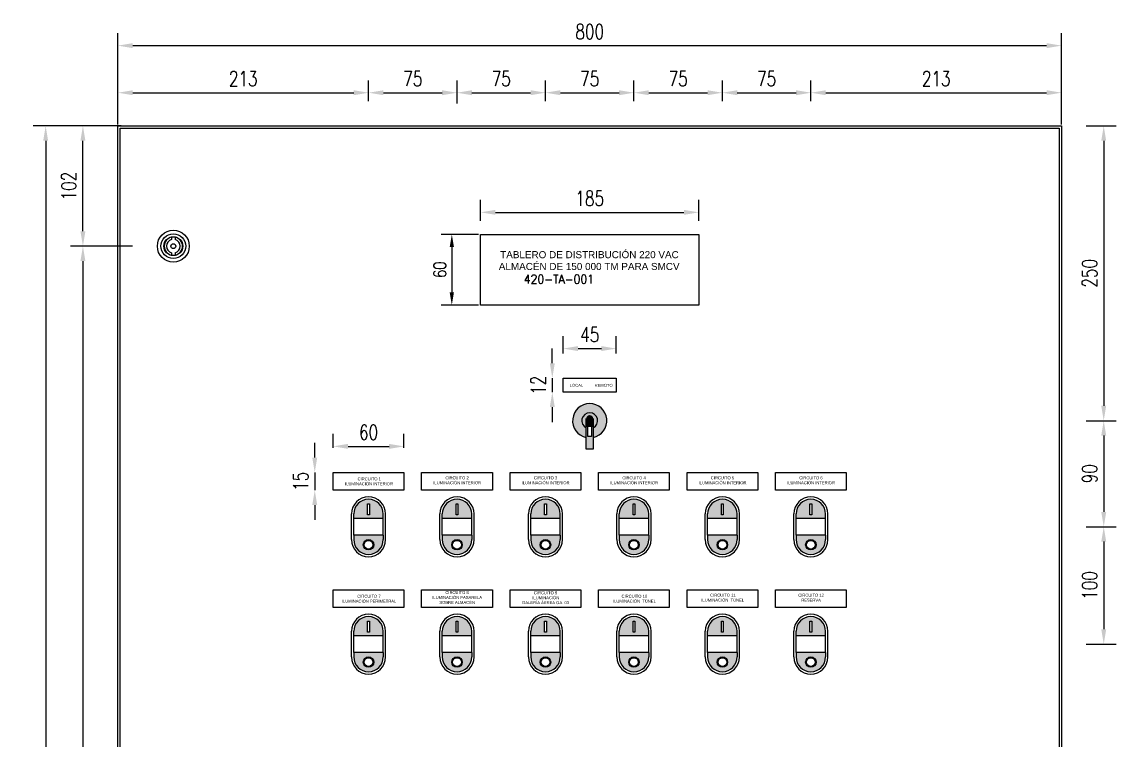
# Model space of a CAD drawing. Header units: millimetres. Extents: x 2153 to 5658, y -781 to 1156.
# Drawn here: x 2153 to 3081, y 536 to 1145 of the extents above; entities that cross this region are included whole.
import ezdxf

# ---------------------------------------------------------------- set-up
doc = ezdxf.new("R2010")
doc.units = ezdxf.units.MM
for name, color, linetype in [('40GENE-102-DIMENSION', 40, 'Continuous'), ('40GENE-107-SUB.TITLE', 4, 'Continuous'), ('47ELEC-107-SIMB-M', 3, 'Continuous'), ('47ELEC-205-EQUIP', 5, 'Continuous')]:
    doc.layers.add(name, color=color, linetype=linetype)
doc.styles.add('ROMANS', font='romans.shx', dxfattribs={"width": 0.75})
doc.styles.add('style1', font='sanss___.ttf', dxfattribs={"height": 300})
doc.dimstyles.new('SNC-LAVALIN', dxfattribs={"dimscale": 0, "dimtxt": 2.5, "dimasz": 2.5, "dimexe": 1.5, "dimexo": 1, "dimgap": 1.25, "dimtad": 1, "dimdec": 0, "dimzin": 1, "dimdsep": 46, "dimtxsty": 'ROMANS', "dimcen": 0.09, "dimclrd": 256, "dimclre": 256, "dimclrt": 7, "dimadec": 0, "dimazin": 0, "dimtfac": 1, "dimtdec": 0, "dimtix": 1, "dimtmove": 2, "dimatfit": 3, "dimfxl": 1, "dimtfill": 1, "dimtolj": 1, "dimarcsym": 0})

# ---------------------------------------------------------------- blocks, each defined once
blk = doc.blocks.new('*D25')
at = {"layer": '40GENE-102-DIMENSION', "lineweight": -2, "transparency": 16777216}
for p, q in [((2540, 965.26), (2508.5, 965.26)), ((2517.5, 954.46), (2517.5, 916.06)), ((2540, 905.26), (2508.5, 905.26))]:
    blk.add_line(p, q, dxfattribs=at)
at = {"layer": '40GENE-102-DIMENSION', "transparency": 16777216}
for points in [[(2515.7, 954.46), (2519.3, 954.46), (2517.5, 965.26)], [(2515.7, 916.06), (2519.3, 916.06), (2517.5, 905.26)]]:
    blk.add_solid(points, dxfattribs=at)
at = {"layer": '40GENE-102-DIMENSION', "color": 0, "transparency": 16777216, "insert": (2507.3, 935.26), "char_height": 10.8, "attachment_point": 5, "rotation": 90, "style": 'ROMANS', "bg_fill": 3, "box_fill_scale": 1.1, "bg_fill_color": 256, "bg_fill_true_color": 13158600, "bg_fill_transparency": 0}
blk.add_mtext('\\A1;60', dxfattribs=at)
blk = doc.blocks.new('C408 VF')
at = {"layer": '47ELEC-107-SIMB-M'}
for p, q in [((12604.6, 10530.25), (12604.6, 10528.2)), ((12607.6, 10530.25), (12607.6, 10528.2)), ((12604.6, 10517.1), (12604.6, 10515.05)), ((12607.6, 10517.1), (12607.6, 10515.05))]:
    blk.add_line(p, q, dxfattribs=at)
for radius in [13.5, 10.5, 8, 2]:
    blk.add_circle((12606.1, 10522.65), radius, dxfattribs=at)
for radius, start, end in [(7.75, 101.15994, 258.84006), (7.75, 281.15994, 78.84006), (5.75, 105.12167, 254.87833), (5.75, 285.12167, 74.87833)]:
    blk.add_arc((12606.1, 10522.65), radius, start, end, dxfattribs=at)
blk = doc.blocks.new('*D26')
at = {"layer": '40GENE-102-DIMENSION', "lineweight": -2, "transparency": 16777216}
for p, q in [((2237.25, 1057.26), (2162.67, 1057.26)), ((2173.17, 1044.66), (2173.17, -130.14)), ((2237.25, -142.74), (2162.67, -142.74))]:
    blk.add_line(p, q, dxfattribs=at)
at = {"layer": '40GENE-102-DIMENSION', "transparency": 16777216}
for points in [[(2171.07, 1044.66), (2175.27, 1044.66), (2173.17, 1057.26)], [(2171.07, -130.14), (2175.27, -130.14), (2173.17, -142.74)]]:
    blk.add_solid(points, dxfattribs=at)
at = {"layer": '40GENE-102-DIMENSION', "color": 0, "transparency": 16777216, "insert": (2161.27, 457.26), "char_height": 12.6, "attachment_point": 5, "rotation": 90, "style": 'ROMANS', "bg_fill": 3, "box_fill_scale": 1.1, "bg_fill_color": 256, "bg_fill_true_color": 13158600, "bg_fill_transparency": 0}
blk.add_mtext('\\A1;1200', dxfattribs=at)
blk = doc.blocks.new('*D27')
at = {"layer": '40GENE-102-DIMENSION', "lineweight": -2, "transparency": 16777216}
for p, q in [((2234.4, 1058.33), (2234.4, 1135.8)), ((3034.4, 1058.33), (3034.4, 1135.8)), ((2247, 1125.3), (3021.8, 1125.3))]:
    blk.add_line(p, q, dxfattribs=at)
at = {"layer": '40GENE-102-DIMENSION', "transparency": 16777216}
for points in [[(2247, 1127.4), (2247, 1123.2), (2234.4, 1125.3)], [(3021.8, 1127.4), (3021.8, 1123.2), (3034.4, 1125.3)]]:
    blk.add_solid(points, dxfattribs=at)
at = {"layer": '40GENE-102-DIMENSION', "color": 0, "transparency": 16777216, "insert": (2634.4, 1137.2), "char_height": 12.6, "attachment_point": 5, "style": 'ROMANS', "bg_fill": 3, "box_fill_scale": 1.1, "bg_fill_color": 256, "bg_fill_true_color": 13158600, "bg_fill_transparency": 0}
blk.add_mtext('\\A1;800', dxfattribs=at)
blk = doc.blocks.new('*D28')
at = {"layer": '40GENE-102-DIMENSION', "lineweight": -2, "transparency": 16777216}
for p, q in [((2246.9, 955.26), (2194.23, 955.26)), ((2204.73, 942.66), (2204.73, -28.14)), ((2246.9, -40.74), (2194.23, -40.74))]:
    blk.add_line(p, q, dxfattribs=at)
at = {"layer": '40GENE-102-DIMENSION', "transparency": 16777216}
for points in [[(2202.63, 942.66), (2206.83, 942.66), (2204.73, 955.26)], [(2202.63, -28.14), (2206.83, -28.14), (2204.73, -40.74)]]:
    blk.add_solid(points, dxfattribs=at)
at = {"layer": '40GENE-102-DIMENSION', "color": 0, "transparency": 16777216, "insert": (2192.83, 457.26), "char_height": 12.6, "attachment_point": 5, "rotation": 90, "style": 'ROMANS', "bg_fill": 3, "box_fill_scale": 1.1, "bg_fill_color": 256, "bg_fill_true_color": 13158600, "bg_fill_transparency": 0}
blk.add_mtext('\\A1;996', dxfattribs=at)
blk = doc.blocks.new('*D59')
at = {"layer": '40GENE-102-DIMENSION', "lineweight": -2, "transparency": 16777216}
for p, q in [((2213.4, 1057.26), (2194.23, 1057.26)), ((2204.73, 967.86), (2204.73, 1044.66)), ((2225.9, 955.26), (2194.23, 955.26))]:
    blk.add_line(p, q, dxfattribs=at)
at = {"layer": '40GENE-102-DIMENSION', "transparency": 16777216}
for points in [[(2202.63, 1044.66), (2206.83, 1044.66), (2204.73, 1057.26)], [(2202.63, 967.86), (2206.83, 967.86), (2204.73, 955.26)]]:
    blk.add_solid(points, dxfattribs=at)
at = {"layer": '40GENE-102-DIMENSION', "color": 0, "transparency": 16777216, "insert": (2192.83, 1006.26), "char_height": 12.6, "attachment_point": 5, "rotation": 90, "style": 'ROMANS', "bg_fill": 3, "box_fill_scale": 1.1, "bg_fill_color": 256, "bg_fill_true_color": 13158600, "bg_fill_transparency": 0}
blk.add_mtext('\\A1;102', dxfattribs=at)
blk = doc.blocks.new('boton')
h = blk.add_hatch(color=3)
h.dxf.hatch_style = 1
h.paths.add_polyline_path([(8110, 2512.33), (8110, 2508.54), (8135, 2508.54), (8135, 2512.33, 1)])
h.paths.add_polyline_path([(8123.26, 2511.65), (8121.73, 2511.65), (8121.73, 2520.88), (8123.26, 2520.88)], flags=16)
h = blk.add_hatch(color=1)
h.dxf.hatch_style = 1
h.paths.add_polyline_path([(8110, 2494.37), (8110, 2490.58, 1), (8135, 2490.58), (8135, 2494.37)])
h.paths.add_polyline_path([(8126.93, 2486.23, -1), (8118.07, 2486.23, -1)], flags=16)
h.paths.add_polyline_path([(8126.22, 2486.23, -1), (8118.78, 2486.23, -1)], flags=0)
at = {"layer": '47ELEC-107-SIMB-M', "color": 7}
for p, q in [((8108, 2490.58), (8108, 2512.33)), ((8110, 2508.54), (8110, 2512.33)), ((8110, 2494.37), (8110, 2508.54)), ((8135, 2508.54), (8110, 2508.54)), ((8135, 2508.54), (8135, 2512.33)), ((8135, 2494.37), (8135, 2508.54)), ((8137, 2490.58), (8137, 2512.33)), ((8135, 2494.37), (8110, 2494.37)), ((8110, 2494.37), (8110, 2490.58)), ((8135, 2494.37), (8135, 2490.58))]:
    blk.add_line(p, q, dxfattribs=at)
blk.add_lwpolyline([(8121.73, 2520.88), (8123.26, 2520.88), (8123.26, 2511.65), (8121.73, 2511.65)], close=True, dxfattribs=at)
for radius in [4.43, 3.72]:
    blk.add_circle((8122.5, 2486.23), radius, dxfattribs=at)
for centre, radius, start, end in [((8122.5, 2512.33), 14.5, 0, 180), ((8122.5, 2512.33), 12.5, 0, 180), ((8122.5, 2490.58), 14.5, 180, 0), ((8122.5, 2490.58), 12.5, 180, 0)]:
    blk.add_arc(centre, radius, start, end, dxfattribs=at)
blk = doc.blocks.new('*D93')
at = {"layer": '40GENE-102-DIMENSION', "lineweight": -2, "transparency": 16777216}
for p, q in [((2416.9, 784.33), (2416.9, 795.97)), ((2476.9, 784.33), (2476.9, 795.97)), ((2429.5, 785.47), (2464.3, 785.47))]:
    blk.add_line(p, q, dxfattribs=at)
at = {"layer": '40GENE-102-DIMENSION', "transparency": 16777216}
for points in [[(2429.5, 787.57), (2429.5, 783.37), (2416.9, 785.47)], [(2464.3, 787.57), (2464.3, 783.37), (2476.9, 785.47)]]:
    blk.add_solid(points, dxfattribs=at)
at = {"layer": '40GENE-102-DIMENSION', "color": 0, "transparency": 16777216, "insert": (2446.9, 797.37), "char_height": 12.6, "attachment_point": 5, "style": 'ROMANS', "bg_fill": 3, "box_fill_scale": 1.1, "bg_fill_color": 256, "bg_fill_true_color": 13158600, "bg_fill_transparency": 0}
blk.add_mtext('\\A1;60', dxfattribs=at)
blk = doc.blocks.new('*D94')
at = {"layer": '40GENE-102-DIMENSION', "lineweight": -2, "transparency": 16777216}
for p, q in [((2401.29, 775.93), (2401.29, 788.53)), ((2390.19, 763.33), (2390.79, 763.33)), ((2401.29, 763.33), (2401.29, 748.33)), ((2395.9, 748.33), (2390.79, 748.33)), ((2401.29, 735.73), (2401.29, 723.13))]:
    blk.add_line(p, q, dxfattribs=at)
at = {"layer": '40GENE-102-DIMENSION', "transparency": 16777216}
for points in [[(2399.19, 775.93), (2403.39, 775.93), (2401.29, 763.33)], [(2399.19, 735.73), (2403.39, 735.73), (2401.29, 748.33)]]:
    blk.add_solid(points, dxfattribs=at)
at = {"layer": '40GENE-102-DIMENSION', "color": 0, "transparency": 16777216, "insert": (2389.39, 755.83), "char_height": 12.6, "attachment_point": 5, "rotation": 90, "style": 'ROMANS', "bg_fill": 3, "box_fill_scale": 1.1, "bg_fill_color": 256, "bg_fill_true_color": 13158600, "bg_fill_transparency": 0}
blk.add_mtext('\\A1;15', dxfattribs=at)
blk = doc.blocks.new('*D95')
at = {"layer": '40GENE-102-DIMENSION', "lineweight": -2, "transparency": 16777216}
for p, q in [((2611.9, 864.33), (2611.9, 878.89)), ((2656.9, 864.33), (2656.9, 878.89)), ((2624.5, 868.39), (2644.3, 868.39))]:
    blk.add_line(p, q, dxfattribs=at)
at = {"layer": '40GENE-102-DIMENSION', "transparency": 16777216}
for points in [[(2624.5, 870.49), (2624.5, 866.29), (2611.9, 868.39)], [(2644.3, 870.49), (2644.3, 866.29), (2656.9, 868.39)]]:
    blk.add_solid(points, dxfattribs=at)
at = {"layer": '40GENE-102-DIMENSION', "color": 0, "transparency": 16777216, "insert": (2634.4, 880.29), "char_height": 12.6, "attachment_point": 5, "style": 'ROMANS', "bg_fill": 3, "box_fill_scale": 1.1, "bg_fill_color": 256, "bg_fill_true_color": 13158600, "bg_fill_transparency": 0}
blk.add_mtext('\\A1;45', dxfattribs=at)
blk = doc.blocks.new('*D96')
at = {"layer": '40GENE-102-DIMENSION', "lineweight": -2, "transparency": 16777216}
for p, q in [((2602.69, 855.93), (2602.69, 868.53)), ((2590.9, 843.33), (2592.19, 843.33)), ((2602.69, 843.33), (2602.69, 831.33)), ((2590.9, 831.33), (2592.19, 831.33)), ((2602.69, 818.73), (2602.69, 806.13))]:
    blk.add_line(p, q, dxfattribs=at)
at = {"layer": '40GENE-102-DIMENSION', "transparency": 16777216}
for points in [[(2600.59, 855.93), (2604.79, 855.93), (2602.69, 843.33)], [(2600.59, 818.73), (2604.79, 818.73), (2602.69, 831.33)]]:
    blk.add_solid(points, dxfattribs=at)
at = {"layer": '40GENE-102-DIMENSION', "color": 0, "transparency": 16777216, "insert": (2590.79, 837.33), "char_height": 12.6, "attachment_point": 5, "rotation": 90, "style": 'ROMANS', "bg_fill": 3, "box_fill_scale": 1.1, "bg_fill_color": 256, "bg_fill_true_color": 13158600, "bg_fill_transparency": 0}
blk.add_mtext('\\A1;12', dxfattribs=at)
blk = doc.blocks.new('*D97')
at = {"layer": '40GENE-102-DIMENSION', "lineweight": -2, "transparency": 16777216}
for p, q in [((2234.4, 1079.33), (2234.4, 1095.89)), ((2446.9, 1078.26), (2446.9, 1095.89)), ((2247, 1085.39), (2434.3, 1085.39))]:
    blk.add_line(p, q, dxfattribs=at)
at = {"layer": '40GENE-102-DIMENSION', "transparency": 16777216}
for points in [[(2247, 1087.49), (2247, 1083.29), (2234.4, 1085.39)], [(2434.3, 1087.49), (2434.3, 1083.29), (2446.9, 1085.39)]]:
    blk.add_solid(points, dxfattribs=at)
at = {"layer": '40GENE-102-DIMENSION', "color": 0, "transparency": 16777216, "insert": (2340.65, 1097.29), "char_height": 12.6, "attachment_point": 5, "style": 'ROMANS', "bg_fill": 3, "box_fill_scale": 1.1, "bg_fill_color": 256, "bg_fill_true_color": 13158600, "bg_fill_transparency": 0}
blk.add_mtext('\\A1;213', dxfattribs=at)
blk = doc.blocks.new('*D98')
at = {"layer": '40GENE-102-DIMENSION', "lineweight": -2, "transparency": 16777216}
for p, q in [((2541.9, 976.81), (2541.9, 994.44)), ((2726.9, 976.81), (2726.9, 994.44)), ((2554.5, 983.94), (2714.3, 983.94))]:
    blk.add_line(p, q, dxfattribs=at)
at = {"layer": '40GENE-102-DIMENSION', "transparency": 16777216}
for points in [[(2554.5, 986.04), (2554.5, 981.84), (2541.9, 983.94)], [(2714.3, 986.04), (2714.3, 981.84), (2726.9, 983.94)]]:
    blk.add_solid(points, dxfattribs=at)
at = {"layer": '40GENE-102-DIMENSION', "color": 0, "transparency": 16777216, "insert": (2634.4, 995.84), "char_height": 12.6, "attachment_point": 5, "style": 'ROMANS', "bg_fill": 3, "box_fill_scale": 1.1, "bg_fill_color": 256, "bg_fill_true_color": 13158600, "bg_fill_transparency": 0}
blk.add_mtext('\\A1;185', dxfattribs=at)
blk = doc.blocks.new('*D113')
at = {"layer": '40GENE-102-DIMENSION', "lineweight": -2, "transparency": 16777216}
for p, q in [((3055.4, 1057.26), (3080.68, 1057.26)), ((3070.18, 1044.66), (3070.18, 819.86)), ((3055.4, 807.26), (3080.68, 807.26))]:
    blk.add_line(p, q, dxfattribs=at)
at = {"layer": '40GENE-102-DIMENSION', "transparency": 16777216}
for points in [[(3068.08, 1044.66), (3072.28, 1044.66), (3070.18, 1057.26)], [(3068.08, 819.86), (3072.28, 819.86), (3070.18, 807.26)]]:
    blk.add_solid(points, dxfattribs=at)
at = {"layer": '40GENE-102-DIMENSION', "color": 0, "transparency": 16777216, "insert": (3058.28, 932.26), "char_height": 12.6, "attachment_point": 5, "rotation": 90, "style": 'ROMANS', "bg_fill": 3, "box_fill_scale": 1.1, "bg_fill_color": 256, "bg_fill_true_color": 13158600, "bg_fill_transparency": 0}
blk.add_mtext('\\A1;250', dxfattribs=at)
blk = doc.blocks.new('*D114')
at = {"layer": '40GENE-102-DIMENSION', "lineweight": -2, "transparency": 16777216}
for p, q in [((3055.4, 807.26), (3080.68, 807.26)), ((3070.18, 794.66), (3070.18, 729.86)), ((3055.4, 717.26), (3080.68, 717.26))]:
    blk.add_line(p, q, dxfattribs=at)
at = {"layer": '40GENE-102-DIMENSION', "transparency": 16777216}
for points in [[(3068.08, 794.66), (3072.28, 794.66), (3070.18, 807.26)], [(3068.08, 729.86), (3072.28, 729.86), (3070.18, 717.26)]]:
    blk.add_solid(points, dxfattribs=at)
at = {"layer": '40GENE-102-DIMENSION', "color": 0, "transparency": 16777216, "insert": (3058.28, 762.26), "char_height": 12.6, "attachment_point": 5, "rotation": 90, "style": 'ROMANS', "bg_fill": 3, "box_fill_scale": 1.1, "bg_fill_color": 256, "bg_fill_true_color": 13158600, "bg_fill_transparency": 0}
blk.add_mtext('\\A1;90', dxfattribs=at)
blk = doc.blocks.new('*D115')
at = {"layer": '40GENE-102-DIMENSION', "lineweight": -2, "transparency": 16777216}
for p, q in [((3055.4, 717.26), (3080.68, 717.26)), ((3070.18, 704.66), (3070.18, 630.36)), ((3055.4, 617.76), (3080.68, 617.76))]:
    blk.add_line(p, q, dxfattribs=at)
at = {"layer": '40GENE-102-DIMENSION', "transparency": 16777216}
for points in [[(3068.08, 704.66), (3072.28, 704.66), (3070.18, 717.26)], [(3068.08, 630.36), (3072.28, 630.36), (3070.18, 617.76)]]:
    blk.add_solid(points, dxfattribs=at)
at = {"layer": '40GENE-102-DIMENSION', "color": 0, "transparency": 16777216, "insert": (3058.28, 667.51), "char_height": 12.6, "attachment_point": 5, "rotation": 90, "style": 'ROMANS', "bg_fill": 3, "box_fill_scale": 1.1, "bg_fill_color": 256, "bg_fill_true_color": 13158600, "bg_fill_transparency": 0}
blk.add_mtext('\\A1;100', dxfattribs=at)
blk = doc.blocks.new('*D116')
at = {"layer": '40GENE-102-DIMENSION', "lineweight": -2, "transparency": 16777216}
for p, q in [((2446.9, 1078.26), (2446.9, 1095.89)), ((2521.9, 1076.26), (2521.9, 1095.89)), ((2459.5, 1085.39), (2509.3, 1085.39))]:
    blk.add_line(p, q, dxfattribs=at)
at = {"layer": '40GENE-102-DIMENSION', "transparency": 16777216}
for points in [[(2459.5, 1087.49), (2459.5, 1083.29), (2446.9, 1085.39)], [(2509.3, 1087.49), (2509.3, 1083.29), (2521.9, 1085.39)]]:
    blk.add_solid(points, dxfattribs=at)
at = {"layer": '40GENE-102-DIMENSION', "color": 0, "transparency": 16777216, "insert": (2484.4, 1097.29), "char_height": 12.6, "attachment_point": 5, "style": 'ROMANS', "bg_fill": 3, "box_fill_scale": 1.1, "bg_fill_color": 256, "bg_fill_true_color": 13158600, "bg_fill_transparency": 0}
blk.add_mtext('\\A1;75', dxfattribs=at)
blk = doc.blocks.new('*D117')
at = {"layer": '40GENE-102-DIMENSION', "lineweight": -2, "transparency": 16777216}
for p, q in [((2521.9, 1076.26), (2521.9, 1095.89)), ((2596.9, 1078.26), (2596.9, 1095.89)), ((2534.5, 1085.39), (2584.3, 1085.39))]:
    blk.add_line(p, q, dxfattribs=at)
at = {"layer": '40GENE-102-DIMENSION', "transparency": 16777216}
for points in [[(2534.5, 1087.49), (2534.5, 1083.29), (2521.9, 1085.39)], [(2584.3, 1087.49), (2584.3, 1083.29), (2596.9, 1085.39)]]:
    blk.add_solid(points, dxfattribs=at)
at = {"layer": '40GENE-102-DIMENSION', "color": 0, "transparency": 16777216, "insert": (2559.4, 1097.29), "char_height": 12.6, "attachment_point": 5, "style": 'ROMANS', "bg_fill": 3, "box_fill_scale": 1.1, "bg_fill_color": 256, "bg_fill_true_color": 13158600, "bg_fill_transparency": 0}
blk.add_mtext('\\A1;75', dxfattribs=at)
blk = doc.blocks.new('*D118')
at = {"layer": '40GENE-102-DIMENSION', "lineweight": -2, "transparency": 16777216}
for p, q in [((2596.9, 1078.26), (2596.9, 1095.89)), ((2671.9, 1078.26), (2671.9, 1095.89)), ((2609.5, 1085.39), (2659.3, 1085.39))]:
    blk.add_line(p, q, dxfattribs=at)
at = {"layer": '40GENE-102-DIMENSION', "transparency": 16777216}
for points in [[(2609.5, 1087.49), (2609.5, 1083.29), (2596.9, 1085.39)], [(2659.3, 1087.49), (2659.3, 1083.29), (2671.9, 1085.39)]]:
    blk.add_solid(points, dxfattribs=at)
at = {"layer": '40GENE-102-DIMENSION', "color": 0, "transparency": 16777216, "insert": (2634.4, 1097.29), "char_height": 12.6, "attachment_point": 5, "style": 'ROMANS', "bg_fill": 3, "box_fill_scale": 1.1, "bg_fill_color": 256, "bg_fill_true_color": 13158600, "bg_fill_transparency": 0}
blk.add_mtext('\\A1;75', dxfattribs=at)
blk = doc.blocks.new('*D119')
at = {"layer": '40GENE-102-DIMENSION', "lineweight": -2, "transparency": 16777216}
for p, q in [((2671.9, 1078.26), (2671.9, 1095.89)), ((2746.9, 1078.26), (2746.9, 1095.89)), ((2684.5, 1085.39), (2734.3, 1085.39))]:
    blk.add_line(p, q, dxfattribs=at)
at = {"layer": '40GENE-102-DIMENSION', "transparency": 16777216}
for points in [[(2684.5, 1087.49), (2684.5, 1083.29), (2671.9, 1085.39)], [(2734.3, 1087.49), (2734.3, 1083.29), (2746.9, 1085.39)]]:
    blk.add_solid(points, dxfattribs=at)
at = {"layer": '40GENE-102-DIMENSION', "color": 0, "transparency": 16777216, "insert": (2709.4, 1097.29), "char_height": 12.6, "attachment_point": 5, "style": 'ROMANS', "bg_fill": 3, "box_fill_scale": 1.1, "bg_fill_color": 256, "bg_fill_true_color": 13158600, "bg_fill_transparency": 0}
blk.add_mtext('\\A1;75', dxfattribs=at)
blk = doc.blocks.new('*D120')
at = {"layer": '40GENE-102-DIMENSION', "lineweight": -2, "transparency": 16777216}
for p, q in [((2746.9, 1078.26), (2746.9, 1095.89)), ((2821.9, 1078.26), (2821.9, 1095.89)), ((2759.5, 1085.39), (2809.3, 1085.39))]:
    blk.add_line(p, q, dxfattribs=at)
at = {"layer": '40GENE-102-DIMENSION', "transparency": 16777216}
for points in [[(2759.5, 1087.49), (2759.5, 1083.29), (2746.9, 1085.39)], [(2809.3, 1087.49), (2809.3, 1083.29), (2821.9, 1085.39)]]:
    blk.add_solid(points, dxfattribs=at)
at = {"layer": '40GENE-102-DIMENSION', "color": 0, "transparency": 16777216, "insert": (2784.4, 1097.29), "char_height": 12.6, "attachment_point": 5, "style": 'ROMANS', "bg_fill": 3, "box_fill_scale": 1.1, "bg_fill_color": 256, "bg_fill_true_color": 13158600, "bg_fill_transparency": 0}
blk.add_mtext('\\A1;75', dxfattribs=at)
blk = doc.blocks.new('*D121')
at = {"layer": '40GENE-102-DIMENSION', "lineweight": -2, "transparency": 16777216}
for p, q in [((2821.9, 1078.26), (2821.9, 1095.89)), ((3034.4, 1079.33), (3034.4, 1095.89)), ((2834.5, 1085.39), (3021.8, 1085.39))]:
    blk.add_line(p, q, dxfattribs=at)
at = {"layer": '40GENE-102-DIMENSION', "transparency": 16777216}
for points in [[(2834.5, 1087.49), (2834.5, 1083.29), (2821.9, 1085.39)], [(3021.8, 1087.49), (3021.8, 1083.29), (3034.4, 1085.39)]]:
    blk.add_solid(points, dxfattribs=at)
at = {"layer": '40GENE-102-DIMENSION', "color": 0, "transparency": 16777216, "insert": (2928.15, 1097.29), "char_height": 12.6, "attachment_point": 5, "style": 'ROMANS', "bg_fill": 3, "box_fill_scale": 1.1, "bg_fill_color": 256, "bg_fill_true_color": 13158600, "bg_fill_transparency": 0}
blk.add_mtext('\\A1;213', dxfattribs=at)

msp = doc.modelspace()

# ---------------------------------------------------------------- hatches: boundary and pattern name
at = {"layer": '47ELEC-107-SIMB-M'}
h = msp.add_hatch(color=256, dxfattribs=at)
h.set_gradient(color1=(43, 43, 43), color2=(189, 189, 189), one_color=1, tint=0.74, name='SPHERICAL')
h.paths.add_polyline_path([(2637.4, 801.23), (2637.4, 793.07, 9.562087), (2631.4, 793.07), (2631.4, 801.23, -4.250227)])
h = msp.add_hatch(color=256, dxfattribs=at)
h.set_gradient(color1=(43, 43, 43), one_color=1, tint=1, name='SPHERICAL')
h.paths.add_polyline_path([(2637.4, 808.99), (2637.4, 801.23, 4.250227), (2631.4, 801.23), (2631.4, 808.99, -1)])
h = msp.add_hatch(color=256, dxfattribs=at)
h.set_gradient(color1=(43, 43, 43), color2=(64, 64, 64), one_color=1, tint=0.25, name='INVSPHERICAL')
h.paths.add_polyline_path([(2637.4, 808.99, 1), (2631.4, 808.99), (2631.4, 802.52), (2637.4, 802.52)])
h = msp.add_hatch(color=256, dxfattribs=at)
h.set_gradient(color1=(43, 43, 43), color2=(89, 89, 89), one_color=1, tint=0.35, name='HEMISPHERICAL')
h.paths.add_polyline_path([(2637.4, 802.52), (2636.04, 802.52), (2636.04, 793.86), (2632.75, 793.86), (2632.75, 802.52), (2631.4, 802.52), (2631.4, 783.07), (2637.4, 783.07)])

# ---------------------------------------------------------------- linework, layer by layer
at = {"layer": '47ELEC-107-SIMB-M', "color": 0, "lineweight": -3}
for p, q in [((2631.4, 783.07), (2631.4, 808.99)), ((2637.4, 808.99), (2637.4, 783.07)), ((2631.4, 802.52), (2637.4, 802.52)), ((2637.4, 783.07), (2631.4, 783.07))]:
    msp.add_line(p, q, dxfattribs=at)
at = {"layer": '47ELEC-107-SIMB-M'}
msp.add_lwpolyline([(2632.75, 802.52), (2636.04, 802.52), (2636.04, 793.86), (2632.75, 793.86)], close=True, dxfattribs=at)
at = {"layer": '47ELEC-107-SIMB-M', "color": 0}
msp.add_lwpolyline([(2632.75, 802.52), (2636.04, 802.52), (2636.04, 793.86), (2632.75, 793.86)], close=True, dxfattribs=at)
at = {"layer": '47ELEC-107-SIMB-M', "color": 0, "lineweight": -3}
msp.add_arc((2634.4, 807.26), 14.5, 281.94054, 258.05946, dxfattribs=at)
at = {"layer": '47ELEC-107-SIMB-M', "color": 0}
msp.add_arc((2634.4, 807.26), 6.73, 296.47968, 243.52032, dxfattribs=at)
at = {"layer": '47ELEC-205-EQUIP'}
for points in [[(2541.9, 965.26), (2726.9, 965.26), (2726.9, 905.26), (2541.9, 905.26)], [(2611.9, 843.33), (2656.9, 843.33), (2656.9, 831.33), (2611.9, 831.33)], [(2416.9, 763.33), (2476.9, 763.33), (2476.9, 748.33), (2416.9, 748.33)], [(2491.9, 763.33), (2551.9, 763.33), (2551.9, 748.33), (2491.9, 748.33)], [(2566.9, 763.33), (2626.9, 763.33), (2626.9, 748.33), (2566.9, 748.33)], [(2641.9, 763.33), (2701.9, 763.33), (2701.9, 748.33), (2641.9, 748.33)], [(2716.9, 763.33), (2776.9, 763.33), (2776.9, 748.33), (2716.9, 748.33)], [(2791.9, 763.33), (2851.9, 763.33), (2851.9, 748.33), (2791.9, 748.33)], [(2416.9, 663.83), (2476.9, 663.83), (2476.9, 648.83), (2416.9, 648.83)], [(2491.9, 663.83), (2551.9, 663.83), (2551.9, 648.83), (2491.9, 648.83)], [(2566.9, 663.83), (2626.9, 663.83), (2626.9, 648.83), (2566.9, 648.83)], [(2641.9, 663.83), (2701.9, 663.83), (2701.9, 648.83), (2641.9, 648.83)], [(2716.9, 663.83), (2776.9, 663.83), (2776.9, 648.83), (2716.9, 648.83)], [(2791.9, 663.83), (2851.9, 663.83), (2851.9, 648.83), (2791.9, 648.83)]]:
    msp.add_lwpolyline(points, close=True, dxfattribs=at)

# ---------------------------------------------------------------- block references
for p in [(-5675.6, -1784.2), (-5600.6, -1784.2), (-5525.6, -1784.2), (-5450.6, -1784.2), (-5375.6, -1784.2), (-5300.6, -1784.2), (-5675.6, -1883.7), (-5600.6, -1883.7), (-5525.6, -1883.7), (-5450.6, -1883.7), (-5375.6, -1883.7), (-5300.6, -1883.7)]:
    msp.add_blockref('boton', p)
at = {"layer": '47ELEC-107-SIMB-M'}
msp.add_blockref('C408 VF', (-10324.7, -9567.39), dxfattribs=at)

# ---------------------------------------------------------------- texts
at = {"layer": '40GENE-107-SUB.TITLE', "attachment_point": 1, "style": 'style1'}
for s, insert, char_height, width in [('\\pi17.074;{\\fArial|b0|i0|c0|p34;\\H0.8x;TABLERO DE DISTRIBUCIÓN 220 VAC\\P\\pi15.906;ALMACÉN DE 150 000 TM PARA SMCV \\P\\pi0;\\Fromans|c0;\\H1.25x;\\W0.9;        420-TA-001}', (2541.44, 951.05), 7.5, 185), ('LOCAL          REMOTO', (2617.41, 838.5), 2.5, 38.5046), ('\\pi83.012;{\\fArial|b0|i0|c0|p34;CIRCUITO 1\\P\\pi72.408;ILUMINACIÓN INTERIOR}', (2354.59, 759.12), 2.5, 185), ('\\pi82.783;{\\fArial|b0|i0|c0|p34;CIRCUITO 2\\P\\pi72.408;ILUMINACIÓN INTERIOR}', (2429.3, 760.03), 2.5, 185), ('\\pi82.77;{\\fArial|b0|i0|c0|p34;CIRCUITO 3\\P\\pi72.408;ILUMINACIÓN INTERIOR}', (2504.3, 760.03), 2.5, 185), ('\\pi82.775;{\\fArial|b0|i0|c0|p34;CIRCUITO 4\\P\\pi72.408;ILUMINACIÓN INTERIOR}', (2579.3, 760.03), 2.5, 185), ('\\pi82.761;{\\fArial|b0|i0|c0|p34;CIRCUITO 5\\P\\pi72.408;ILUMINACIÓN INTERIOR}', (2654.3, 760.03), 2.5, 185), ('\\pi82.771;{\\fArial|b0|i0|c0|p34;CIRCUITO 6\\P\\pi72.408;ILUMINACIÓN INTERIOR}', (2729.3, 760.03), 2.5, 185), ('\\pi82.77;{\\fArial|b0|i0|c0|p34;CIRCUITO 7\\P\\pi69.633;ILUMINACIÓN PERIMETRAL}', (2354.59, 659.62), 2.5, 185), ('\\pi82.768;{\\fArial|b0|i0|c0|p34;CIRCUITO 8\\P\\pi71.506;ILUMINACIÓN PASARELA \\P\\pi77.681;SOBRE ALMACÉN}', (2429.3, 662.71), 2.5, 185), ('\\pi82.768;{\\fArial|b0|i0|c0|p34;CIRCUITO 9\\P\\pi81.357;ILUMINACIÓN \\P\\pi72.776;GALERÍA ÁEREA GA. 03}', (2504.3, 662.52), 2.5, 185), ('\\pi81.803;{\\fArial|b0|i0|c0|p34;CIRCUITO 10\\P\\pi74.581;ILUMINACIÓN  TÚNEL}', (2579.58, 659.65), 2.5, 185), ('\\pi82.04;{\\fArial|b0|i0|c0|p34;CIRCUITO 11\\P\\pi74.581;ILUMINACIÓN  TÚNEL}', (2654.41, 660.53), 2.5, 185), ('\\pi81.812;{\\fArial|b0|i0|c0|p34;CIRCUITO 12\\P\\pi84.289;RESERVA}', (2729.41, 660.53), 2.5, 185)]:
    msp.add_mtext(s, dxfattribs=dict(at, insert=insert, char_height=char_height, width=width))

# ---------------------------------------------------------------- next in the draw order: dimensions: what is measured, and where the dimension line sits
at = {"layer": '40GENE-102-DIMENSION', "color": 0}
dim = msp.add_linear_dim(base=(2517.5, 905.26), p1=(2558, 965.26), p2=(2558, 905.26), angle=90, dimstyle='SNC-LAVALIN', override={"dimscale": 5.999988, "dimtxt": 1.8, "dimasz": 1.8, "dimexo": 3, "dimgap": 0.8, "dimclrt": 0}, dxfattribs=at)
dim.commit()
dim.dimension.update_dxf_attribs({"geometry": '*D25', "text_midpoint": (2507.3, 935.26)})

# ---------------------------------------------------------------- next in the draw order: linework, layer by layer
at = {"layer": '47ELEC-205-EQUIP'}
for points in [[(2234.4, 1057.26), (3034.4, 1057.26), (3034.4, -142.74), (2234.4, -142.74)], [(2236.4, 1055.26), (3032.4, 1055.26), (3032.4, -140.74), (2236.4, -140.74)]]:
    msp.add_lwpolyline(points, close=True, dxfattribs=at)

# ---------------------------------------------------------------- next in the draw order: dimensions: what is measured, and where the dimension line sits
at = {"layer": '40GENE-102-DIMENSION', "color": 0}
dim = msp.add_linear_dim(base=(2173.17, -142.74), p1=(2258.25, 1057.26), p2=(2258.25, -142.74), angle=90, dimstyle='SNC-LAVALIN', override={"dimscale": 7.000007, "dimtxt": 1.8, "dimasz": 1.8, "dimexo": 3, "dimgap": 0.8, "dimclrt": 0}, dxfattribs=at)
dim.commit()
dim.dimension.update_dxf_attribs({"geometry": '*D26', "text_midpoint": (2161.27, 457.26)})
for base, p1, p2, picture, middle in [((2726.9, 983.94), (2541.9, 955.81), (2726.9, 955.81), '*D98', (2634.4, 995.84)), ((2656.9, 868.39), (2611.9, 843.33), (2656.9, 843.33), '*D95', (2634.4, 880.29)), ((2476.9, 785.47), (2416.9, 763.33), (2476.9, 763.33), '*D93', (2446.9, 797.37))]:
    dim = msp.add_linear_dim(base=base, p1=p1, p2=p2, dimstyle='SNC-LAVALIN', override={"dimscale": 7.000007, "dimtxt": 1.8, "dimasz": 1.8, "dimexo": 3, "dimgap": 0.8, "dimclrt": 0}, dxfattribs=at)
    dim.commit()
    dim.dimension.update_dxf_attribs({"geometry": picture, "text_midpoint": middle})

# ---------------------------------------------------------------- next in the draw order: dimensions: what is measured, and where the dimension line sits
dim = msp.add_linear_dim(base=(3034.4, 1125.3), p1=(2234.4, 1037.33), p2=(3034.4, 1037.33), dimstyle='SNC-LAVALIN', override={"dimscale": 7.000007, "dimtxt": 1.8, "dimasz": 1.8, "dimexo": 3, "dimgap": 0.8, "dimclrt": 0}, dxfattribs=at)
dim.commit()
dim.dimension.update_dxf_attribs({"geometry": '*D27', "text_midpoint": (2634.4, 1137.2)})
for base, p1, p2, picture, middle in [((2204.73, -40.74), (2267.9, 955.26), (2267.9, -40.74), '*D28', (2192.83, 457.26)), ((2602.69, 831.33), (2611.9, 843.33), (2611.9, 831.33), '*D96', (2590.79, 837.33)), ((2401.29, 748.33), (2411.19, 763.33), (2416.9, 748.33), '*D94', (2389.39, 755.83))]:
    dim = msp.add_linear_dim(base=base, p1=p1, p2=p2, angle=90, dimstyle='SNC-LAVALIN', override={"dimscale": 7.000007, "dimtxt": 1.8, "dimasz": 1.8, "dimexo": 3, "dimgap": 0.8, "dimclrt": 0}, dxfattribs=at)
    dim.commit()
    dim.dimension.update_dxf_attribs({"geometry": picture, "text_midpoint": middle})

# ---------------------------------------------------------------- next in the draw order: dimensions: what is measured, and where the dimension line sits
for base, p1, p2, picture, middle in [((2204.73, 1057.26), (2246.9, 955.26), (2234.4, 1057.26), '*D59', (2192.83, 1006.26)), ((3070.18, 807.26), (3034.4, 1057.26), (3034.4, 807.26), '*D113', (3058.28, 932.26))]:
    dim = msp.add_linear_dim(base=base, p1=p1, p2=p2, angle=90, dimstyle='SNC-LAVALIN', override={"dimscale": 7.000007, "dimtxt": 1.8, "dimasz": 1.8, "dimexo": 3, "dimgap": 0.8, "dimclrt": 0}, dxfattribs=at)
    dim.commit()
    dim.dimension.update_dxf_attribs({"geometry": picture, "text_midpoint": middle})

# ---------------------------------------------------------------- next in the draw order: dimensions: what is measured, and where the dimension line sits
dim = msp.add_linear_dim(base=(2446.89518529, 1085.38949749), p1=(2234.39518529, 1058.32824907), p2=(2446.89518529, 1057.25601296), dimstyle='SNC-LAVALIN', override={"dimscale": 7.000007, "dimtxt": 1.8, "dimasz": 1.8, "dimexo": 3, "dimgap": 0.8, "dimclrt": 0}, dxfattribs=at)
dim.commit()
dim.dimension.update_dxf_attribs({"geometry": '*D97', "text_midpoint": (2340.64518529, 1097.28950939)})
dim = msp.add_linear_dim(base=(3070.18, 717.26), p1=(3034.4, 807.26), p2=(3034.4, 717.26), angle=90, dimstyle='SNC-LAVALIN', override={"dimscale": 7.000007, "dimtxt": 1.8, "dimasz": 1.8, "dimexo": 3, "dimgap": 0.8, "dimclrt": 0}, dxfattribs=at)
dim.commit()
dim.dimension.update_dxf_attribs({"geometry": '*D114', "text_midpoint": (3058.28, 762.26)})

# ---------------------------------------------------------------- next in the draw order: dimensions: what is measured, and where the dimension line sits
dim = msp.add_linear_dim(base=(2521.9, 1085.39), p1=(2446.9, 1057.26), p2=(2521.9, 1055.26), dimstyle='SNC-LAVALIN', override={"dimscale": 7.000007, "dimtxt": 1.8, "dimasz": 1.8, "dimexo": 3, "dimgap": 0.8, "dimclrt": 0}, dxfattribs=at)
dim.commit()
dim.dimension.update_dxf_attribs({"geometry": '*D116', "text_midpoint": (2484.4, 1097.29)})
dim = msp.add_linear_dim(base=(3070.180122, 617.756006), p1=(3034.395185, 717.256011), p2=(3034.395185, 617.756006), angle=90, dimstyle='SNC-LAVALIN', override={"dimscale": 7.000007, "dimtxt": 1.8, "dimasz": 1.8, "dimexo": 3, "dimgap": 0.8, "dimclrt": 0}, dxfattribs=at)
dim.commit()
dim.dimension.update_dxf_attribs({"geometry": '*D115', "text_midpoint": (3058.28011, 667.506008)})

# ---------------------------------------------------------------- next in the draw order: dimensions: what is measured, and where the dimension line sits
dim = msp.add_linear_dim(base=(2596.9, 1085.39), p1=(2521.9, 1055.26), p2=(2596.9, 1057.26), dimstyle='SNC-LAVALIN', override={"dimscale": 7.000007, "dimtxt": 1.8, "dimasz": 1.8, "dimexo": 3, "dimgap": 0.8, "dimclrt": 0}, dxfattribs=at)
dim.commit()
dim.dimension.update_dxf_attribs({"geometry": '*D117', "text_midpoint": (2559.4, 1097.29)})

# ---------------------------------------------------------------- next in the draw order: dimensions: what is measured, and where the dimension line sits
dim = msp.add_linear_dim(base=(2671.9, 1085.39), p1=(2596.9, 1057.26), p2=(2671.9, 1057.26), dimstyle='SNC-LAVALIN', override={"dimscale": 7.000007, "dimtxt": 1.8, "dimasz": 1.8, "dimexo": 3, "dimgap": 0.8, "dimclrt": 0}, dxfattribs=at)
dim.commit()
dim.dimension.update_dxf_attribs({"geometry": '*D118', "text_midpoint": (2634.4, 1097.29)})

# ---------------------------------------------------------------- next in the draw order: dimensions: what is measured, and where the dimension line sits
dim = msp.add_linear_dim(base=(2746.9, 1085.39), p1=(2671.9, 1057.26), p2=(2746.9, 1057.26), dimstyle='SNC-LAVALIN', override={"dimscale": 7.000007, "dimtxt": 1.8, "dimasz": 1.8, "dimexo": 3, "dimgap": 0.8, "dimclrt": 0}, dxfattribs=at)
dim.commit()
dim.dimension.update_dxf_attribs({"geometry": '*D119', "text_midpoint": (2709.4, 1097.29)})

# ---------------------------------------------------------------- next in the draw order: dimensions: what is measured, and where the dimension line sits
dim = msp.add_linear_dim(base=(2821.9, 1085.39), p1=(2746.9, 1057.26), p2=(2821.9, 1057.26), dimstyle='SNC-LAVALIN', override={"dimscale": 7.000007, "dimtxt": 1.8, "dimasz": 1.8, "dimexo": 3, "dimgap": 0.8, "dimclrt": 0}, dxfattribs=at)
dim.commit()
dim.dimension.update_dxf_attribs({"geometry": '*D120', "text_midpoint": (2784.4, 1097.29)})

# ---------------------------------------------------------------- next in the draw order: dimensions: what is measured, and where the dimension line sits
dim = msp.add_linear_dim(base=(3034.39518529, 1085.38949749), p1=(2821.89518529, 1057.25601296), p2=(3034.39518529, 1058.32824907), dimstyle='SNC-LAVALIN', override={"dimscale": 7.000007, "dimtxt": 1.8, "dimasz": 1.8, "dimexo": 3, "dimgap": 0.8, "dimclrt": 0}, dxfattribs=at)
dim.commit()
dim.dimension.update_dxf_attribs({"geometry": '*D121', "text_midpoint": (2928.14518529, 1097.28950939)})

doc.saveas('drawing.dxf')
